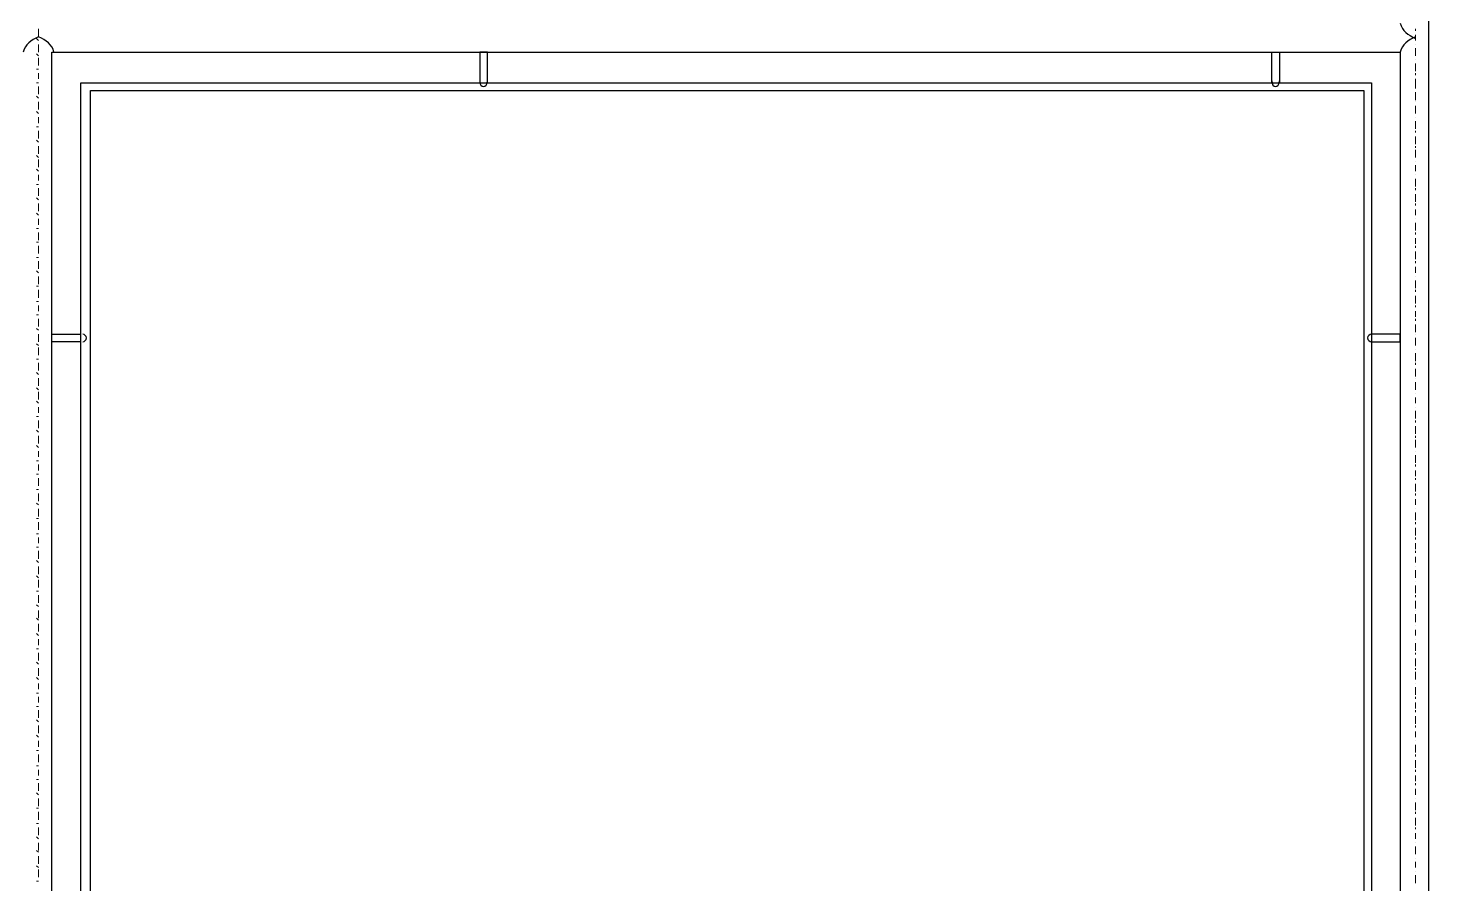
# Model space of a CAD drawing. Header units: millimetres. Extents: x 2928 to 3112, y 1220 to 1280.
# Drawn here: x 3096.01 to 3098.426, y 1235.422 to 1236.898 of the extents above; entities that cross this region are included whole.
import ezdxf

# ---------------------------------------------------------------- set-up
doc = ezdxf.new("R2010")
doc.units = ezdxf.units.MM

msp = doc.modelspace()

# ---------------------------------------------------------------- linework, layer by layer
at = {"color": 7, "linetype": 'Continuous', "lineweight": -2, "true_color": 0x000007}
for points in [[(3098.42618, 1234.8053), (3098.42618, 1240.35609), (3056.66629, 1240.35609), (3056.66629, 1234.8053)], [(3096.05106, 1236.85625), (3098.37656, 1236.85625), (3098.37656, 1234.90454), (3096.05106, 1234.90454)], [(3096.05106, 1234.90454), (3096.05106, 1236.85625), (3096.05106, 1236.85625)], [(3096.78874, 1236.85625), (3096.78874, 1236.80332), (3096.78874, 1236.80332)], [(3096.80197, 1236.80332), (3096.80197, 1236.85625), (3096.78874, 1236.85625)], [(3098.15493, 1236.80332), (3098.15493, 1236.85625), (3098.16816, 1236.85625)], [(3098.16816, 1236.85625), (3098.16816, 1236.80332), (3098.16816, 1236.80332)], [(3096.05106, 1236.36997), (3096.10068, 1236.36997), (3096.10068, 1236.36997)], [(3096.10068, 1236.35674), (3096.05106, 1236.35674), (3096.05106, 1236.36997)], [(3098.37656, 1236.36997), (3098.32694, 1236.36997), (3098.32694, 1236.36997)], [(3098.32694, 1236.35674), (3098.37656, 1236.35674), (3098.37656, 1236.36997)]]:
    msp.add_lwpolyline(points, dxfattribs=at)
at = {"color": 252, "linetype": 'Continuous', "lineweight": 5, "true_color": 0x989898}
for points in [[(3096.0279, 1236.8761), (3096.02459, 1236.8794), (3096.02459, 1236.8794)], [(3096.0279, 1236.88271), (3096.0279, 1236.89594), (3096.0279, 1236.89594)], [(3098.40303, 1236.89264), (3098.40303, 1236.89594), (3098.40303, 1236.89594)], [(3098.40303, 1236.8761), (3098.40303, 1236.88602), (3098.40303, 1236.88602)], [(3096.0279, 1236.84963), (3096.02459, 1236.85294), (3096.02459, 1236.85294)], [(3096.0279, 1236.85625), (3096.0279, 1236.86948), (3096.0279, 1236.86948)], [(3098.40303, 1236.84963), (3098.40303, 1236.86286), (3098.40303, 1236.86286)], [(3096.0279, 1236.82648), (3096.02459, 1236.82648), (3096.02459, 1236.82648)], [(3096.0279, 1236.83309), (3096.0279, 1236.84632), (3096.0279, 1236.84632)], [(3098.40303, 1236.82317), (3098.40303, 1236.8364), (3098.40303, 1236.8364)], [(3096.0279, 1236.80332), (3096.02459, 1236.80332), (3096.02459, 1236.80332)], [(3096.0279, 1236.80994), (3096.0279, 1236.81986), (3096.0279, 1236.81986)], [(3098.40303, 1236.81655), (3098.40303, 1236.81986), (3098.40303, 1236.81986)], [(3098.40303, 1236.7967), (3098.40303, 1236.80994), (3098.40303, 1236.80994)], [(3096.0279, 1236.77686), (3096.02459, 1236.78016), (3096.02459, 1236.78016)], [(3096.0279, 1236.78347), (3096.0279, 1236.7967), (3096.0279, 1236.7967)], [(3098.40303, 1236.7934), (3098.40303, 1236.7967), (3098.40303, 1236.7967)], [(3098.40303, 1236.77355), (3098.40303, 1236.78678), (3098.40303, 1236.78678)], [(3096.0279, 1236.75039), (3096.02459, 1236.7537), (3096.02459, 1236.7537)], [(3096.0279, 1236.75701), (3096.0279, 1236.77024), (3096.0279, 1236.77024)], [(3098.40303, 1236.75039), (3098.40303, 1236.76362), (3098.40303, 1236.76362)], [(3096.0279, 1236.73385), (3096.0279, 1236.74378), (3096.0279, 1236.74378)], [(3098.40303, 1236.72393), (3098.40303, 1236.73716), (3098.40303, 1236.73716)], [(3096.0279, 1236.72724), (3096.02459, 1236.72724), (3096.02459, 1236.72724)], [(3096.0279, 1236.70739), (3096.0279, 1236.72062), (3096.0279, 1236.72062)], [(3098.40303, 1236.71731), (3098.40303, 1236.72062), (3098.40303, 1236.72062)], [(3098.40303, 1236.69746), (3098.40303, 1236.7107), (3098.40303, 1236.7107)], [(3096.0279, 1236.70077), (3096.02459, 1236.70408), (3096.02459, 1236.70408)], [(3096.0279, 1236.68092), (3096.0279, 1236.69416), (3096.0279, 1236.69416)], [(3098.40303, 1236.69085), (3098.40303, 1236.69416), (3098.40303, 1236.69416)], [(3098.40303, 1236.67431), (3098.40303, 1236.68754), (3098.40303, 1236.68754)], [(3096.0279, 1236.67431), (3096.02459, 1236.67762), (3096.02459, 1236.67762)], [(3096.0279, 1236.65777), (3096.0279, 1236.671), (3096.0279, 1236.671)], [(3098.40303, 1236.65115), (3098.40303, 1236.66108), (3098.40303, 1236.66108)], [(3096.0279, 1236.65115), (3096.02459, 1236.65446), (3096.02459, 1236.65446)], [(3096.0279, 1236.63461), (3096.0279, 1236.64454), (3096.0279, 1236.64454)], [(3098.40303, 1236.62469), (3098.40303, 1236.63792), (3098.40303, 1236.63792)], [(3096.0279, 1236.628), (3096.02459, 1236.628), (3096.02459, 1236.628)], [(3096.0279, 1236.60815), (3096.0279, 1236.62138), (3096.0279, 1236.62138)], [(3098.40303, 1236.61807), (3098.40303, 1236.62138), (3098.40303, 1236.62138)], [(3098.40303, 1236.59823), (3098.40303, 1236.61146), (3098.40303, 1236.61146)], [(3096.0279, 1236.60153), (3096.02459, 1236.60484), (3096.02459, 1236.60484)], [(3096.0279, 1236.58169), (3096.0279, 1236.59492), (3096.0279, 1236.59492)], [(3098.40303, 1236.59161), (3098.40303, 1236.59492), (3098.40303, 1236.59492)], [(3098.40303, 1236.57507), (3098.40303, 1236.58499), (3098.40303, 1236.58499)], [(3096.0279, 1236.57507), (3096.02459, 1236.57838), (3096.02459, 1236.57838)], [(3096.0279, 1236.55853), (3096.0279, 1236.56845), (3096.0279, 1236.56845)], [(3098.40303, 1236.54861), (3098.40303, 1236.56184), (3098.40303, 1236.56184)], [(3096.0279, 1236.55191), (3096.02459, 1236.55191), (3096.02459, 1236.55191)], [(3096.0279, 1236.53207), (3096.0279, 1236.5453), (3096.0279, 1236.5453)], [(3098.40303, 1236.54199), (3098.40303, 1236.5453), (3098.40303, 1236.5453)], [(3096.0279, 1236.52876), (3096.02459, 1236.52876), (3096.02459, 1236.52876)], [(3096.0279, 1236.50891), (3096.0279, 1236.52214), (3096.0279, 1236.52214)], [(3098.40303, 1236.52545), (3098.40303, 1236.53537), (3098.40303, 1236.53537)], [(3098.40303, 1236.51883), (3098.40303, 1236.52214), (3098.40303, 1236.52214)], [(3098.40303, 1236.49899), (3098.40303, 1236.51222), (3098.40303, 1236.51222)], [(3096.0279, 1236.50229), (3096.02459, 1236.50229), (3096.02459, 1236.50229)], [(3096.0279, 1236.48245), (3096.0279, 1236.49568), (3096.0279, 1236.49568)], [(3098.40303, 1236.49237), (3098.40303, 1236.49568), (3098.40303, 1236.49568)], [(3096.0279, 1236.47583), (3096.02459, 1236.47914), (3096.02459, 1236.47914)], [(3096.0279, 1236.45598), (3096.0279, 1236.46921), (3096.0279, 1236.46921)], [(3098.40303, 1236.47583), (3098.40303, 1236.48575), (3098.40303, 1236.48575)], [(3096.0279, 1236.45267), (3096.02459, 1236.45267), (3096.02459, 1236.45267)], [(3096.0279, 1236.43283), (3096.0279, 1236.44606), (3096.0279, 1236.44606)], [(3098.40303, 1236.44937), (3098.40303, 1236.4626), (3098.40303, 1236.4626)], [(3098.40303, 1236.44275), (3098.40303, 1236.44606), (3098.40303, 1236.44606)], [(3096.0279, 1236.42621), (3096.02459, 1236.42621), (3096.02459, 1236.42621)], [(3096.0279, 1236.40967), (3096.0279, 1236.41959), (3096.0279, 1236.41959)], [(3098.40303, 1236.4229), (3098.40303, 1236.43613), (3098.40303, 1236.43613)], [(3098.40303, 1236.41629), (3098.40303, 1236.41959), (3098.40303, 1236.41959)], [(3096.0279, 1236.40305), (3096.02459, 1236.40305), (3096.02459, 1236.40305)], [(3096.0279, 1236.38321), (3096.0279, 1236.39644), (3096.0279, 1236.39644)], [(3098.40303, 1236.39975), (3098.40303, 1236.40967), (3098.40303, 1236.40967)], [(3098.40303, 1236.39313), (3098.40303, 1236.39644), (3098.40303, 1236.39644)], [(3096.0279, 1236.37659), (3096.02459, 1236.3799), (3096.02459, 1236.3799)], [(3096.0279, 1236.35674), (3096.0279, 1236.36997), (3096.0279, 1236.36997)], [(3098.40303, 1236.37328), (3098.40303, 1236.38651), (3098.40303, 1236.38651)], [(3096.0279, 1236.35013), (3096.02459, 1236.35343), (3096.02459, 1236.35343)], [(3096.0279, 1236.33359), (3096.0279, 1236.34682), (3096.0279, 1236.34682)], [(3098.40303, 1236.35013), (3098.40303, 1236.36336), (3098.40303, 1236.36336)], [(3096.0279, 1236.32697), (3096.02459, 1236.32697), (3096.02459, 1236.32697)], [(3096.0279, 1236.30712), (3096.0279, 1236.32036), (3096.0279, 1236.32036)], [(3098.40303, 1236.32366), (3098.40303, 1236.3369), (3098.40303, 1236.3369)], [(3098.40303, 1236.31705), (3098.40303, 1236.32036), (3098.40303, 1236.32036)], [(3096.0279, 1236.30051), (3096.02459, 1236.30382), (3096.02459, 1236.30382)], [(3096.0279, 1236.28066), (3096.0279, 1236.29389), (3096.0279, 1236.29389)], [(3098.40303, 1236.2972), (3098.40303, 1236.31043), (3098.40303, 1236.31043)], [(3096.0279, 1236.27404), (3096.02459, 1236.27735), (3096.02459, 1236.27735)], [(3096.0279, 1236.2575), (3096.0279, 1236.27074), (3096.0279, 1236.27074)], [(3098.40303, 1236.27404), (3098.40303, 1236.28728), (3098.40303, 1236.28728)], [(3096.0279, 1236.25089), (3096.02459, 1236.2542), (3096.02459, 1236.2542)], [(3098.40303, 1236.25089), (3098.40303, 1236.26081), (3098.40303, 1236.26081)], [(3096.0279, 1236.22773), (3096.02459, 1236.22773), (3096.02459, 1236.22773)], [(3096.0279, 1236.23435), (3096.0279, 1236.24427), (3096.0279, 1236.24427)], [(3098.40303, 1236.22442), (3098.40303, 1236.23766), (3098.40303, 1236.23766)], [(3096.0279, 1236.20127), (3096.02459, 1236.20458), (3096.02459, 1236.20458)], [(3096.0279, 1236.20788), (3096.0279, 1236.22112), (3096.0279, 1236.22112)], [(3098.40303, 1236.21781), (3098.40303, 1236.22112), (3098.40303, 1236.22112)], [(3098.40303, 1236.19796), (3098.40303, 1236.21119), (3098.40303, 1236.21119)], [(3096.0279, 1236.1748), (3096.02459, 1236.17811), (3096.02459, 1236.17811)], [(3096.0279, 1236.18142), (3096.0279, 1236.19465), (3096.0279, 1236.19465)], [(3098.40303, 1236.19134), (3098.40303, 1236.19465), (3098.40303, 1236.19465)], [(3098.40303, 1236.1748), (3098.40303, 1236.18804), (3098.40303, 1236.18804)], [(3096.0279, 1236.15165), (3096.02459, 1236.15165), (3096.02459, 1236.15165)], [(3096.0279, 1236.15826), (3096.0279, 1236.16819), (3096.0279, 1236.16819)], [(3098.40303, 1236.14834), (3098.40303, 1236.16157), (3098.40303, 1236.16157)], [(3096.0279, 1236.12849), (3096.02459, 1236.12849), (3096.02459, 1236.12849)], [(3096.0279, 1236.13511), (3096.0279, 1236.14503), (3096.0279, 1236.14503)], [(3098.40303, 1236.14172), (3098.40303, 1236.14503), (3098.40303, 1236.14503)], [(3098.40303, 1236.12518), (3098.40303, 1236.13511), (3098.40303, 1236.13511)], [(3096.0279, 1236.10203), (3096.02459, 1236.10203), (3096.02459, 1236.10203)], [(3096.0279, 1236.10864), (3096.0279, 1236.12188), (3096.0279, 1236.12188)], [(3098.40303, 1236.11857), (3098.40303, 1236.12188), (3098.40303, 1236.12188)], [(3098.40303, 1236.09872), (3098.40303, 1236.11195), (3098.40303, 1236.11195)], [(3096.0279, 1236.07556), (3096.02459, 1236.07887), (3096.02459, 1236.07887)], [(3096.0279, 1236.08218), (3096.0279, 1236.09541), (3096.0279, 1236.09541)], [(3098.40303, 1236.0921), (3098.40303, 1236.09541), (3098.40303, 1236.09541)], [(3098.40303, 1236.07556), (3098.40303, 1236.08549), (3098.40303, 1236.08549)], [(3096.0279, 1236.05241), (3096.02459, 1236.05241), (3096.02459, 1236.05241)], [(3096.0279, 1236.05572), (3096.0279, 1236.06895), (3096.0279, 1236.06895)], [(3098.40303, 1236.0491), (3098.40303, 1236.06233), (3098.40303, 1236.06233)], [(3096.0279, 1236.03256), (3096.0279, 1236.04579), (3096.0279, 1236.04579)], [(3098.40303, 1236.04249), (3098.40303, 1236.04579), (3098.40303, 1236.04579)], [(3098.40303, 1236.02264), (3098.40303, 1236.03587), (3098.40303, 1236.03587)], [(3096.0279, 1236.02595), (3096.02459, 1236.02595), (3096.02459, 1236.02595)], [(3096.0279, 1236.00941), (3096.0279, 1236.01933), (3096.0279, 1236.01933)], [(3098.40303, 1236.01602), (3098.40303, 1236.01933), (3098.40303, 1236.01933)], [(3098.40303, 1235.99948), (3098.40303, 1236.00941), (3098.40303, 1236.00941)], [(3096.0279, 1236.00279), (3096.02459, 1236.00279), (3096.02459, 1236.00279)], [(3096.0279, 1235.98294), (3096.0279, 1235.99617), (3096.0279, 1235.99617)], [(3098.40303, 1235.99287), (3098.40303, 1235.99617), (3098.40303, 1235.99617)], [(3098.40303, 1235.97633), (3098.40303, 1235.98625), (3098.40303, 1235.98625)], [(3096.0279, 1235.97633), (3096.02459, 1235.97963), (3096.02459, 1235.97963)], [(3096.0279, 1235.95648), (3096.0279, 1235.96971), (3096.0279, 1235.96971)], [(3098.40303, 1235.94986), (3098.40303, 1235.96309), (3098.40303, 1235.96309)], [(3096.0279, 1235.94986), (3096.02459, 1235.95317), (3096.02459, 1235.95317)], [(3096.0279, 1235.93332), (3096.0279, 1235.94655), (3096.0279, 1235.94655)], [(3098.40303, 1235.9234), (3098.40303, 1235.93663), (3098.40303, 1235.93663)], [(3096.0279, 1235.92671), (3096.02459, 1235.92671), (3096.02459, 1235.92671)], [(3096.0279, 1235.90686), (3096.0279, 1235.92009), (3096.0279, 1235.92009)], [(3098.40303, 1235.91678), (3098.40303, 1235.92009), (3098.40303, 1235.92009)], [(3098.40303, 1235.89693), (3098.40303, 1235.91017), (3098.40303, 1235.91017)], [(3096.0279, 1235.90024), (3096.02459, 1235.90355), (3096.02459, 1235.90355)], [(3096.0279, 1235.88039), (3096.0279, 1235.89363), (3096.0279, 1235.89363)], [(3098.40303, 1235.87378), (3098.40303, 1235.88701), (3098.40303, 1235.88701)], [(3096.0279, 1235.87709), (3096.02459, 1235.88039), (3096.02459, 1235.88039)], [(3096.0279, 1235.85724), (3096.0279, 1235.87047), (3096.0279, 1235.87047)], [(3098.40303, 1235.85062), (3098.40303, 1235.86055), (3098.40303, 1235.86055)], [(3096.0279, 1235.85062), (3096.02459, 1235.85393), (3096.02459, 1235.85393)], [(3096.0279, 1235.83408), (3096.0279, 1235.84401), (3096.0279, 1235.84401)], [(3098.40303, 1235.82416), (3098.40303, 1235.83739), (3098.40303, 1235.83739)], [(3096.0279, 1235.82747), (3096.02459, 1235.82747), (3096.02459, 1235.82747)], [(3096.0279, 1235.80762), (3096.0279, 1235.82085), (3096.0279, 1235.82085)], [(3098.40303, 1235.81754), (3098.40303, 1235.82085), (3098.40303, 1235.82085)], [(3098.40303, 1235.79769), (3098.40303, 1235.81093), (3098.40303, 1235.81093)], [(3096.0279, 1235.801), (3096.02459, 1235.80431), (3096.02459, 1235.80431)], [(3096.0279, 1235.78116), (3096.0279, 1235.79439), (3096.0279, 1235.79439)], [(3098.40303, 1235.79108), (3098.40303, 1235.79439), (3098.40303, 1235.79439)], [(3098.40303, 1235.77454), (3098.40303, 1235.78777), (3098.40303, 1235.78777)], [(3096.0279, 1235.77454), (3096.02459, 1235.77785), (3096.02459, 1235.77785)], [(3096.0279, 1235.758), (3096.0279, 1235.76792), (3096.0279, 1235.76792)], [(3096.0279, 1235.75138), (3096.02459, 1235.75138), (3096.02459, 1235.75138)], [(3096.0279, 1235.73484), (3096.0279, 1235.74477), (3096.0279, 1235.74477)], [(3098.40303, 1235.74808), (3098.40303, 1235.76131), (3098.40303, 1235.76131)], [(3098.40303, 1235.74146), (3098.40303, 1235.74477), (3098.40303, 1235.74477)], [(3096.0279, 1235.72823), (3096.02459, 1235.72823), (3096.02459, 1235.72823)], [(3096.0279, 1235.70838), (3096.0279, 1235.72161), (3096.0279, 1235.72161)], [(3098.40303, 1235.72492), (3098.40303, 1235.73484), (3098.40303, 1235.73484)], [(3098.40303, 1235.7183), (3098.40303, 1235.72161), (3098.40303, 1235.72161)], [(3096.0279, 1235.70176), (3096.02459, 1235.70507), (3096.02459, 1235.70507)], [(3096.0279, 1235.68192), (3096.0279, 1235.69515), (3096.0279, 1235.69515)], [(3098.40303, 1235.69846), (3098.40303, 1235.71169), (3098.40303, 1235.71169)], [(3098.40303, 1235.69184), (3098.40303, 1235.69515), (3098.40303, 1235.69515)], [(3096.0279, 1235.6753), (3096.02459, 1235.67861), (3096.02459, 1235.67861)], [(3096.0279, 1235.65876), (3096.0279, 1235.66868), (3096.0279, 1235.66868)], [(3098.40303, 1235.6753), (3098.40303, 1235.68522), (3098.40303, 1235.68522)], [(3096.0279, 1235.65214), (3096.02459, 1235.65214), (3096.02459, 1235.65214)], [(3096.0279, 1235.6323), (3096.0279, 1235.64553), (3096.0279, 1235.64553)], [(3098.40303, 1235.64884), (3098.40303, 1235.66207), (3098.40303, 1235.66207)], [(3098.40303, 1235.64222), (3098.40303, 1235.64553), (3098.40303, 1235.64553)], [(3096.0279, 1235.62568), (3096.02459, 1235.62568), (3096.02459, 1235.62568)], [(3096.0279, 1235.60914), (3096.0279, 1235.61906), (3096.0279, 1235.61906)], [(3098.40303, 1235.62237), (3098.40303, 1235.6356), (3098.40303, 1235.6356)], [(3098.40303, 1235.61576), (3098.40303, 1235.61906), (3098.40303, 1235.61906)], [(3096.0279, 1235.60252), (3096.02459, 1235.60252), (3096.02459, 1235.60252)], [(3096.0279, 1235.58268), (3096.0279, 1235.59591), (3096.0279, 1235.59591)], [(3098.40303, 1235.59922), (3098.40303, 1235.60914), (3098.40303, 1235.60914)], [(3098.40303, 1235.5926), (3098.40303, 1235.59591), (3098.40303, 1235.59591)], [(3096.0279, 1235.57606), (3096.02459, 1235.57937), (3096.02459, 1235.57937)], [(3096.0279, 1235.55621), (3096.0279, 1235.56944), (3096.0279, 1235.56944)], [(3098.40303, 1235.57606), (3098.40303, 1235.58598), (3098.40303, 1235.58598)], [(3096.0279, 1235.5529), (3096.02459, 1235.5529), (3096.02459, 1235.5529)], [(3096.0279, 1235.53306), (3096.0279, 1235.54629), (3096.0279, 1235.54629)], [(3098.40303, 1235.5496), (3098.40303, 1235.56283), (3098.40303, 1235.56283)], [(3098.40303, 1235.54298), (3098.40303, 1235.54629), (3098.40303, 1235.54629)], [(3096.0279, 1235.52644), (3096.02459, 1235.52644), (3096.02459, 1235.52644)], [(3098.40303, 1235.52313), (3098.40303, 1235.53636), (3098.40303, 1235.53636)], [(3096.0279, 1235.49998), (3096.02459, 1235.50328), (3096.02459, 1235.50328)], [(3096.0279, 1235.50659), (3096.0279, 1235.51982), (3096.0279, 1235.51982)], [(3098.40303, 1235.51652), (3098.40303, 1235.51982), (3098.40303, 1235.51982)], [(3098.40303, 1235.49998), (3098.40303, 1235.5099), (3098.40303, 1235.5099)], [(3096.0279, 1235.47682), (3096.02459, 1235.48013), (3096.02459, 1235.48013)], [(3096.0279, 1235.48013), (3096.0279, 1235.49336), (3096.0279, 1235.49336)], [(3098.40303, 1235.47351), (3098.40303, 1235.48675), (3098.40303, 1235.48675)], [(3096.0279, 1235.45036), (3096.02459, 1235.45367), (3096.02459, 1235.45367)], [(3096.0279, 1235.45697), (3096.0279, 1235.47021), (3096.0279, 1235.47021)], [(3098.40303, 1235.45036), (3098.40303, 1235.46028), (3098.40303, 1235.46028)], [(3096.0279, 1235.4272), (3096.02459, 1235.4272), (3096.02459, 1235.4272)], [(3096.0279, 1235.43382), (3096.0279, 1235.44705), (3096.0279, 1235.44705)], [(3098.40303, 1235.42389), (3098.40303, 1235.43713), (3098.40303, 1235.43713)]]:
    msp.add_lwpolyline(points, dxfattribs=at)
for points in [[(3098.40303, 1236.86948), (3098.40303, 1236.86948)], [(3098.40303, 1236.84302), (3098.40303, 1236.84302)], [(3098.40303, 1236.77024), (3098.40303, 1236.77024)], [(3098.40303, 1236.74378), (3098.40303, 1236.74378)], [(3098.40303, 1236.66769), (3098.40303, 1236.66769)], [(3098.40303, 1236.64454), (3098.40303, 1236.64454)], [(3098.40303, 1236.56845), (3098.40303, 1236.56845)], [(3098.40303, 1236.46921), (3098.40303, 1236.46921)], [(3098.40303, 1236.36997), (3098.40303, 1236.36997)], [(3098.40303, 1236.34351), (3098.40303, 1236.34351)], [(3098.40303, 1236.29389), (3098.40303, 1236.29389)], [(3098.40303, 1236.26743), (3098.40303, 1236.26743)], [(3098.40303, 1236.24427), (3098.40303, 1236.24427)], [(3098.40303, 1236.16819), (3098.40303, 1236.16819)], [(3098.40303, 1236.06895), (3098.40303, 1236.06895)], [(3098.40303, 1235.96971), (3098.40303, 1235.96971)], [(3098.40303, 1235.94325), (3098.40303, 1235.94325)], [(3098.40303, 1235.89363), (3098.40303, 1235.89363)], [(3098.40303, 1235.86716), (3098.40303, 1235.86716)], [(3098.40303, 1235.84401), (3098.40303, 1235.84401)], [(3098.40303, 1235.76792), (3098.40303, 1235.76792)], [(3098.40303, 1235.66868), (3098.40303, 1235.66868)], [(3098.40303, 1235.56944), (3098.40303, 1235.56944)], [(3098.40303, 1235.49336), (3098.40303, 1235.49336)], [(3098.40303, 1235.4669), (3098.40303, 1235.4669)], [(3098.40303, 1235.44374), (3098.40303, 1235.44374)]]:
    msp.add_lwpolyline(points, close=True, dxfattribs=at)
at = {"color": 7, "linetype": 'Continuous', "lineweight": -2, "true_color": 0x000007}
for points in [[(3096.10068, 1236.80332), (3098.32694, 1236.80332), (3098.32694, 1234.95416), (3096.10068, 1234.95416)], [(3098.31371, 1234.9707), (3096.11722, 1234.9707), (3096.11722, 1236.79009), (3098.31371, 1236.79009)]]:
    msp.add_lwpolyline(points, close=True, dxfattribs=at)
for points in [[(3098.37656, 1236.90587), (3098.37987, 1236.89264), (3098.3898, 1236.88602), (3098.40303, 1236.8794)], [(3096.0279, 1236.88271), (3096.01467, 1236.8761), (3096.00474, 1236.86948), (3096.00144, 1236.85625)], [(3096.05436, 1236.85625), (3096.05106, 1236.86948), (3096.04113, 1236.8761), (3096.0279, 1236.88271)], [(3098.40303, 1236.88271), (3098.3898, 1236.8761), (3098.37987, 1236.86948), (3098.37656, 1236.85625)]]:
    msp.add_open_spline(points, degree=3, dxfattribs=at)
for points in [[(3096.78874, 1236.80663), (3096.78874, 1236.80001), (3096.79204, 1236.7967), (3096.79535, 1236.7967), (3096.79535, 1236.7967), (3096.79866, 1236.7967), (3096.80197, 1236.80001), (3096.80197, 1236.80663)], [(3098.15493, 1236.80663), (3098.15493, 1236.80001), (3098.15824, 1236.7967), (3098.16155, 1236.7967), (3098.16155, 1236.7967), (3098.16485, 1236.7967), (3098.16816, 1236.80001), (3098.16816, 1236.80663)], [(3096.10398, 1236.35674), (3096.10729, 1236.35674), (3096.1106, 1236.36005), (3096.1106, 1236.36336), (3096.1106, 1236.36336), (3096.1106, 1236.36667), (3096.10729, 1236.36997), (3096.10398, 1236.36997)], [(3098.32694, 1236.36997), (3098.32364, 1236.36997), (3098.32033, 1236.36667), (3098.32033, 1236.36336), (3098.32033, 1236.36336), (3098.32033, 1236.36005), (3098.32364, 1236.35674), (3098.32694, 1236.35674)]]:
    msp.add_open_spline(points, degree=3, knots=[0, 0, 0, 0, 0.125, 0.125, 0.125, 0.125001, 1, 1, 1, 1], dxfattribs=at)

doc.saveas('drawing.dxf')
